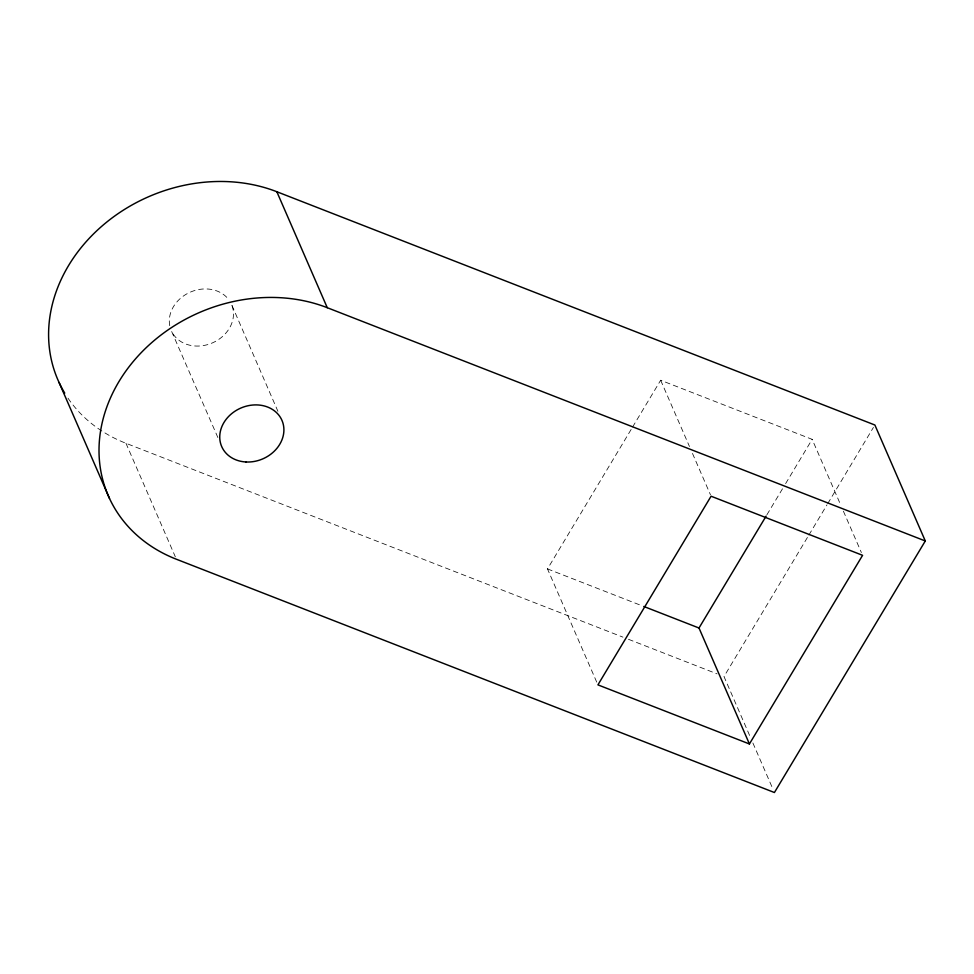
<?xml version="1.0" encoding="UTF-8"?>
<svg xmlns="http://www.w3.org/2000/svg" width="974" height="974" viewBox="0 0 974 974"><rect width="100%" height="100%" fill="white"/><g stroke="black" fill="none" stroke-linecap="round" stroke-linejoin="round"><path stroke-width="0.73" stroke-dasharray="4.87 3.65" d="M596.721 682.117L547.498 568.913L631.785 428.39M632.564 427.087L660.664 380.25L812.158 439.347L840.976 505.616M766.891 514.808L782.499 488.79M785.628 483.591L812.158 439.347M807.422 537.478L723.999 676.553L750.784 738.158M808.87 535.067L826.999 504.836M827.73 503.619L873.422 427.428M547.498 568.913L642.365 605.913M67.985 398.171A156.473 131.819 -23.5 0 0 125.963 443.28L622.934 637.142M628.474 639.297L717.071 673.862M217.872 437.533L171.509 331.148A32.86 27.686 -23.5 0 0 213.087 342.604A32.86 27.686 -23.5 0 0 231.288 303.864L277.919 411.32M843.374 511.131L861.381 552.55M660.664 380.25L689.47 446.518M692.477 453.421L710.484 494.829M752.89 742.992L772.845 788.903M125.963 443.28L175.332 556.824M169.744 325.693A32.86 27.686 -23.5 0 1 189.747 292.383A32.86 27.686 -23.5 0 1 228.293 299.042"/><path stroke-width="1.46" d="M749.42 743.966L597.926 684.868L711.081 496.216L862.587 555.314L749.42 743.966L699.003 628.011L766.112 516.11M925.3 540.972L774.415 792.519L176.379 559.234A156.473 131.819 -23.5 0 1 118.925 381.625A156.473 131.819 -23.5 0 1 327.264 307.699L925.3 540.972L874.883 425.017L276.835 191.732A156.473 131.819 -23.5 0 0 96.207 231.313A156.473 131.819 -23.5 0 0 64.747 393.119M643.777 606.461L699.003 628.011M276.835 191.732L327.264 307.699M59.061 382.465L109.49 498.432M245.984 461.98A32.86 27.686 -23.5 0 0 282.07 420.634A32.86 27.686 -23.5 0 0 227.417 417.773A32.86 27.686 -23.5 0 0 245.984 461.98"/></g></svg>
